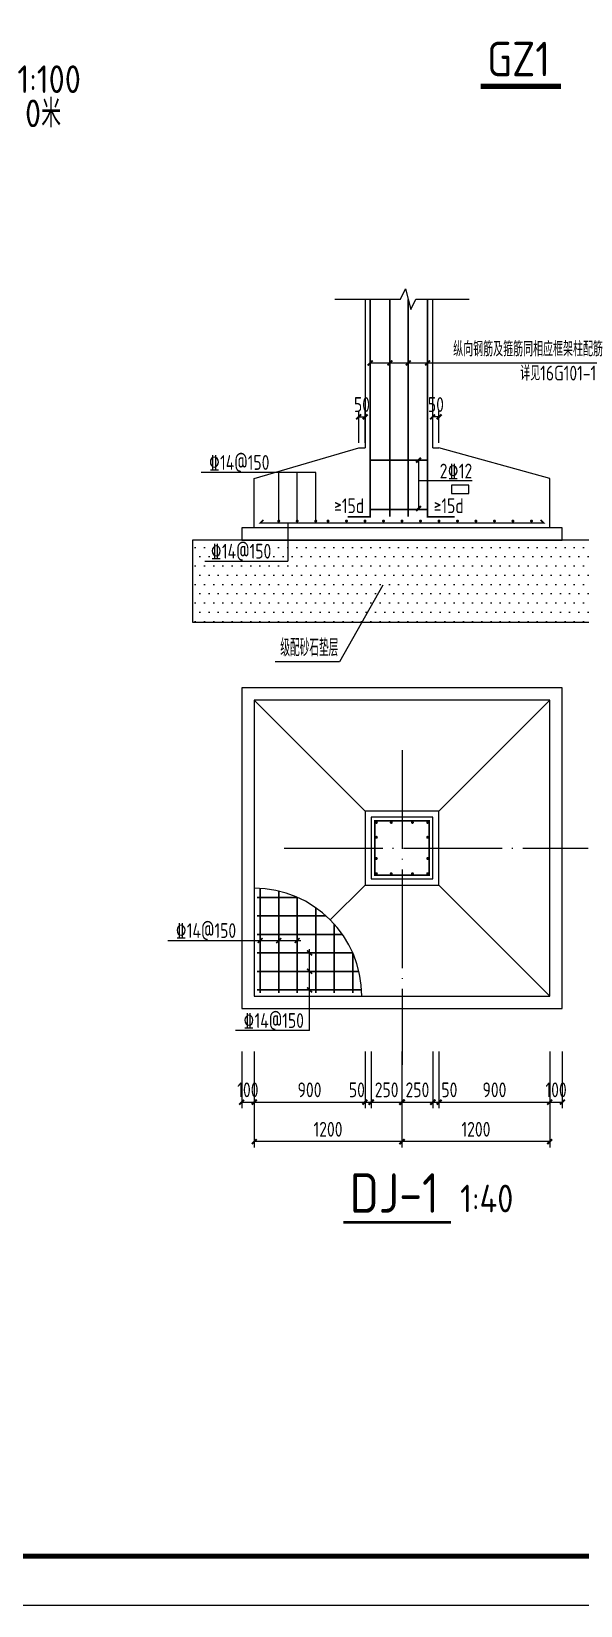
# Model space of a CAD drawing. Header units: millimetres. Extents: x 893615 to 897539, y 39650 to 40458.
# Drawn here: x 895267.7 to 895379, y 39650.1 to 39969.3 of the extents above; entities that cross this region are included whole.
import ezdxf

# ---------------------------------------------------------------- set-up
doc = ezdxf.new("R2010")
doc.units = ezdxf.units.MM
doc.header["$LTSCALE"] = 1000
doc.header["$MEASUREMENT"] = 0
doc.linetypes.add('DOTE', pattern=[2.42, 2, -0.2, 0.02, -0.2])
for name, color, linetype in [('1505', 2, 'Continuous'), ('1525', 1, 'Continuous'), ('1526', 7, 'Continuous'), ('1527', 7, 'Continuous'), ('1541', 2, 'Continuous'), ('708', 2, 'Continuous'), ('DIM', 7, 'Continuous'), ('DOTE', 1, 'Continuous'), ('PUB_DIM', 3, 'Continuous'), ('Thin', 7, 'Continuous'), ('文字', 7, 'Continuous'), ('柱__钢筋标注', 7, 'Continuous'), ('标注尺寸', 252, 'Continuous'), ('标注钢筋', 253, 'Continuous'), ('独立基础', 2, 'Continuous')]:
    doc.layers.add(name, color=color, linetype=linetype)
doc.styles.add('GBHZ', font='gbenor.shx', dxfattribs={"width": 0.9, "bigfont": 'gbcbig.shx'})
doc.styles.get("Standard").update_dxf_attribs({"font": 'gbenor.shx', "bigfont": 'gbcbig.shx'})
doc.dimstyles.new('Y40', dxfattribs={"dimscale": 0, "dimtxt": 3, "dimasz": 0.01, "dimexe": 1.2, "dimexo": 1, "dimgap": 1, "dimtad": 1, "dimdec": 0, "dimlfac": 40, "dimzin": 0, "dimdsep": 46, "dimtxsty": 'GBHZ', "dimblk1": 'DX', "dimblk2": 'DX', "dimsah": 1, "dimcen": 0.09, "dimdle": 1, "dimadec": 0, "dimazin": 0, "dimtfac": 1, "dimtdec": 0, "dimtix": 1, "dimtmove": 2, "dimatfit": 3, "dimldrblk": 'DX', "dimfxl": 0, "dimtolj": 1, "dimtzin": 0, "dimarcsym": 0})

# ---------------------------------------------------------------- blocks, each defined once
blk = doc.blocks.new('DX')
at = {"color": 0, "linetype": 'ByBlock', "const_width": 40}
blk.add_lwpolyline([(-54, -51), (46, 49)], dxfattribs=at)
blk = doc.blocks.new('*D427')
at = {"layer": 'Defpoints', "color": 0, "transparency": 16777216}
for p in [(895310.31, 39763.49), (895312.81, 39763.49), (895312.81, 39752.22)]:
    blk.add_point(p, dxfattribs=at)
at = {"layer": 'dim', "color": 0, "lineweight": -2, "transparency": 16777216}
for p, q in [((895310.31, 39762.49), (895310.31, 39751.02)), ((895312.81, 39762.49), (895312.81, 39751.02)), ((895310.3, 39752.22), (895310.29, 39752.22)), ((895310.31, 39752.22), (895312.81, 39752.22)), ((895312.82, 39752.22), (895312.83, 39752.22))]:
    blk.add_line(p, q, dxfattribs=at)
at = {"layer": 'dim', "color": 0, "lineweight": -2, "transparency": 16777216, "xscale": 0.01, "yscale": 0.01, "zscale": 0.01}
blk.add_blockref('DX', (895310.31, 39752.22), dxfattribs=at)
at = {"layer": 'dim', "color": 0, "lineweight": -2, "transparency": 16777216, "xscale": 0.01, "yscale": 0.01, "zscale": 0.01, "rotation": 180}
blk.add_blockref('DX', (895312.81, 39752.22), dxfattribs=at)
at = {"layer": 'dim', "color": 0, "transparency": 16777216, "insert": (895311.56, 39754.72), "char_height": 3, "attachment_point": 5, "style": 'GBHZ'}
blk.add_mtext('\\A1;100', dxfattribs=at)
blk = doc.blocks.new('*D428')
at = {"layer": 'Defpoints', "color": 0, "transparency": 16777216}
for p in [(895312.81, 39763.49), (895335.31, 39763.49), (895335.31, 39752.22)]:
    blk.add_point(p, dxfattribs=at)
at = {"layer": 'dim', "color": 0, "lineweight": -2, "transparency": 16777216}
for p, q in [((895312.81, 39762.49), (895312.81, 39751.02)), ((895335.31, 39762.49), (895335.31, 39751.02)), ((895312.82, 39752.22), (895335.3, 39752.22))]:
    blk.add_line(p, q, dxfattribs=at)
at = {"layer": 'dim', "color": 0, "lineweight": -2, "transparency": 16777216, "xscale": 0.01, "yscale": 0.01, "zscale": 0.01, "rotation": 180}
blk.add_blockref('DX', (895312.81, 39752.22), dxfattribs=at)
at = {"layer": 'dim', "color": 0, "lineweight": -2, "transparency": 16777216, "xscale": 0.01, "yscale": 0.01, "zscale": 0.01}
blk.add_blockref('DX', (895335.31, 39752.22), dxfattribs=at)
at = {"layer": 'dim', "color": 0, "transparency": 16777216, "insert": (895324.06, 39754.72), "char_height": 3, "attachment_point": 5, "style": 'GBHZ'}
blk.add_mtext('\\A1;900', dxfattribs=at)
blk = doc.blocks.new('*D429')
at = {"layer": 'Defpoints', "color": 0, "transparency": 16777216}
for p in [(895335.31, 39763.49), (895336.56, 39763.49), (895336.56, 39752.22)]:
    blk.add_point(p, dxfattribs=at)
at = {"layer": 'dim', "color": 0, "lineweight": -2, "transparency": 16777216}
for p, q in [((895335.31, 39762.49), (895335.31, 39751.02)), ((895336.56, 39762.49), (895336.56, 39751.02)), ((895335.3, 39752.22), (895335.29, 39752.22)), ((895335.31, 39752.22), (895336.56, 39752.22)), ((895336.57, 39752.22), (895336.58, 39752.22))]:
    blk.add_line(p, q, dxfattribs=at)
at = {"layer": 'dim', "color": 0, "lineweight": -2, "transparency": 16777216, "xscale": 0.01, "yscale": 0.01, "zscale": 0.01}
blk.add_blockref('DX', (895335.31, 39752.22), dxfattribs=at)
at = {"layer": 'dim', "color": 0, "lineweight": -2, "transparency": 16777216, "xscale": 0.01, "yscale": 0.01, "zscale": 0.01, "rotation": 180}
blk.add_blockref('DX', (895336.56, 39752.22), dxfattribs=at)
at = {"layer": 'dim', "color": 0, "transparency": 16777216, "insert": (895333.66, 39754.72), "char_height": 3, "attachment_point": 5, "style": 'GBHZ'}
blk.add_mtext('\\A1;50', dxfattribs=at)
blk = doc.blocks.new('*D430')
at = {"layer": 'Defpoints', "color": 0, "transparency": 16777216}
for p in [(895336.56, 39763.49), (895342.81, 39763.49), (895342.81, 39752.22)]:
    blk.add_point(p, dxfattribs=at)
at = {"layer": 'dim', "color": 0, "lineweight": -2, "transparency": 16777216}
for p, q in [((895336.56, 39762.49), (895336.56, 39751.02)), ((895342.81, 39762.49), (895342.81, 39751.02)), ((895336.55, 39752.22), (895336.54, 39752.22)), ((895336.56, 39752.22), (895342.81, 39752.22)), ((895342.82, 39752.22), (895342.83, 39752.22))]:
    blk.add_line(p, q, dxfattribs=at)
at = {"layer": 'dim', "color": 0, "lineweight": -2, "transparency": 16777216, "xscale": 0.01, "yscale": 0.01, "zscale": 0.01}
blk.add_blockref('DX', (895336.56, 39752.22), dxfattribs=at)
at = {"layer": 'dim', "color": 0, "lineweight": -2, "transparency": 16777216, "xscale": 0.01, "yscale": 0.01, "zscale": 0.01, "rotation": 180}
blk.add_blockref('DX', (895342.81, 39752.22), dxfattribs=at)
at = {"layer": 'dim', "color": 0, "transparency": 16777216, "insert": (895339.69, 39754.72), "char_height": 3, "attachment_point": 5, "style": 'GBHZ'}
blk.add_mtext('\\A1;250', dxfattribs=at)
blk = doc.blocks.new('*D431')
at = {"layer": 'Defpoints', "color": 0, "transparency": 16777216}
for p in [(895342.81, 39763.49), (895349.06, 39763.49), (895349.06, 39752.22)]:
    blk.add_point(p, dxfattribs=at)
at = {"layer": 'dim', "color": 0, "lineweight": -2, "transparency": 16777216}
for p, q in [((895342.81, 39762.49), (895342.81, 39751.02)), ((895349.06, 39762.49), (895349.06, 39751.02)), ((895342.8, 39752.22), (895342.79, 39752.22)), ((895342.81, 39752.22), (895349.06, 39752.22)), ((895349.07, 39752.22), (895349.08, 39752.22))]:
    blk.add_line(p, q, dxfattribs=at)
at = {"layer": 'dim', "color": 0, "lineweight": -2, "transparency": 16777216, "xscale": 0.01, "yscale": 0.01, "zscale": 0.01}
blk.add_blockref('DX', (895342.81, 39752.22), dxfattribs=at)
at = {"layer": 'dim', "color": 0, "lineweight": -2, "transparency": 16777216, "xscale": 0.01, "yscale": 0.01, "zscale": 0.01, "rotation": 180}
blk.add_blockref('DX', (895349.06, 39752.22), dxfattribs=at)
at = {"layer": 'dim', "color": 0, "transparency": 16777216, "insert": (895345.94, 39754.72), "char_height": 3, "attachment_point": 5, "style": 'GBHZ'}
blk.add_mtext('\\A1;250', dxfattribs=at)
blk = doc.blocks.new('*D432')
at = {"layer": 'Defpoints', "color": 0, "transparency": 16777216}
for p in [(895349.06, 39763.49), (895350.31, 39763.49), (895350.31, 39752.22)]:
    blk.add_point(p, dxfattribs=at)
at = {"layer": 'dim', "color": 0, "lineweight": -2, "transparency": 16777216}
for p, q in [((895349.06, 39762.49), (895349.06, 39751.02)), ((895350.31, 39762.49), (895350.31, 39751.02)), ((895349.05, 39752.22), (895349.04, 39752.22)), ((895349.06, 39752.22), (895350.31, 39752.22)), ((895350.32, 39752.22), (895350.33, 39752.22))]:
    blk.add_line(p, q, dxfattribs=at)
at = {"layer": 'dim', "color": 0, "lineweight": -2, "transparency": 16777216, "xscale": 0.01, "yscale": 0.01, "zscale": 0.01}
blk.add_blockref('DX', (895349.06, 39752.22), dxfattribs=at)
at = {"layer": 'dim', "color": 0, "lineweight": -2, "transparency": 16777216, "xscale": 0.01, "yscale": 0.01, "zscale": 0.01, "rotation": 180}
blk.add_blockref('DX', (895350.31, 39752.22), dxfattribs=at)
at = {"layer": 'dim', "color": 0, "transparency": 16777216, "insert": (895352.42, 39754.72), "char_height": 3, "attachment_point": 5, "style": 'GBHZ'}
blk.add_mtext('\\A1;50', dxfattribs=at)
blk = doc.blocks.new('*D433')
at = {"layer": 'Defpoints', "color": 0, "transparency": 16777216}
for p in [(895350.31, 39763.49), (895372.81, 39763.49), (895372.81, 39752.22)]:
    blk.add_point(p, dxfattribs=at)
at = {"layer": 'dim', "color": 0, "lineweight": -2, "transparency": 16777216}
for p, q in [((895350.31, 39762.49), (895350.31, 39751.02)), ((895372.81, 39762.49), (895372.81, 39751.02)), ((895350.32, 39752.22), (895372.8, 39752.22))]:
    blk.add_line(p, q, dxfattribs=at)
at = {"layer": 'dim', "color": 0, "lineweight": -2, "transparency": 16777216, "xscale": 0.01, "yscale": 0.01, "zscale": 0.01, "rotation": 180}
blk.add_blockref('DX', (895350.31, 39752.22), dxfattribs=at)
at = {"layer": 'dim', "color": 0, "lineweight": -2, "transparency": 16777216, "xscale": 0.01, "yscale": 0.01, "zscale": 0.01}
blk.add_blockref('DX', (895372.81, 39752.22), dxfattribs=at)
at = {"layer": 'dim', "color": 0, "transparency": 16777216, "insert": (895361.56, 39754.72), "char_height": 3, "attachment_point": 5, "style": 'GBHZ'}
blk.add_mtext('\\A1;900', dxfattribs=at)
blk = doc.blocks.new('*D434')
at = {"layer": 'Defpoints', "color": 0, "transparency": 16777216}
for p in [(895372.81, 39763.49), (895375.31, 39763.49), (895375.31, 39752.22)]:
    blk.add_point(p, dxfattribs=at)
at = {"layer": 'dim', "color": 0, "lineweight": -2, "transparency": 16777216}
for p, q in [((895372.81, 39762.49), (895372.81, 39751.02)), ((895375.31, 39762.49), (895375.31, 39751.02)), ((895372.8, 39752.22), (895372.79, 39752.22)), ((895372.81, 39752.22), (895375.31, 39752.22)), ((895375.32, 39752.22), (895375.33, 39752.22))]:
    blk.add_line(p, q, dxfattribs=at)
at = {"layer": 'dim', "color": 0, "lineweight": -2, "transparency": 16777216, "xscale": 0.01, "yscale": 0.01, "zscale": 0.01}
blk.add_blockref('DX', (895372.81, 39752.22), dxfattribs=at)
at = {"layer": 'dim', "color": 0, "lineweight": -2, "transparency": 16777216, "xscale": 0.01, "yscale": 0.01, "zscale": 0.01, "rotation": 180}
blk.add_blockref('DX', (895375.31, 39752.22), dxfattribs=at)
at = {"layer": 'dim', "color": 0, "transparency": 16777216, "insert": (895374.06, 39754.72), "char_height": 3, "attachment_point": 5, "style": 'GBHZ'}
blk.add_mtext('\\A1;100', dxfattribs=at)
blk = doc.blocks.new('*D435')
at = {"layer": 'Defpoints', "color": 0, "transparency": 16777216}
for p in [(895342.81, 39763.49), (895372.81, 39763.49), (895342.81, 39744.22)]:
    blk.add_point(p, dxfattribs=at)
at = {"layer": 'dim', "color": 0, "lineweight": -2, "transparency": 16777216}
for p, q in [((895342.81, 39762.49), (895342.81, 39743.02)), ((895372.81, 39762.49), (895372.81, 39743.02)), ((895372.8, 39744.22), (895342.82, 39744.22))]:
    blk.add_line(p, q, dxfattribs=at)
at = {"layer": 'dim', "color": 0, "lineweight": -2, "transparency": 16777216, "xscale": 0.01, "yscale": 0.01, "zscale": 0.01, "rotation": 180}
blk.add_blockref('DX', (895342.81, 39744.22), dxfattribs=at)
at = {"layer": 'dim', "color": 0, "lineweight": -2, "transparency": 16777216, "xscale": 0.01, "yscale": 0.01, "zscale": 0.01}
blk.add_blockref('DX', (895372.81, 39744.22), dxfattribs=at)
at = {"layer": 'dim', "color": 0, "transparency": 16777216, "insert": (895357.81, 39746.72), "char_height": 3, "attachment_point": 5, "style": 'GBHZ'}
blk.add_mtext('\\A1;1200', dxfattribs=at)
blk = doc.blocks.new('*D436')
at = {"layer": 'Defpoints', "color": 0, "transparency": 16777216}
for p in [(895312.81, 39763.49), (895342.81, 39763.49), (895312.81, 39744.22)]:
    blk.add_point(p, dxfattribs=at)
at = {"layer": 'dim', "color": 0, "lineweight": -2, "transparency": 16777216}
for p, q in [((895312.81, 39762.49), (895312.81, 39743.02)), ((895342.81, 39762.49), (895342.81, 39743.02)), ((895342.8, 39744.22), (895312.82, 39744.22))]:
    blk.add_line(p, q, dxfattribs=at)
at = {"layer": 'dim', "color": 0, "lineweight": -2, "transparency": 16777216, "xscale": 0.01, "yscale": 0.01, "zscale": 0.01, "rotation": 180}
blk.add_blockref('DX', (895312.81, 39744.22), dxfattribs=at)
at = {"layer": 'dim', "color": 0, "lineweight": -2, "transparency": 16777216, "xscale": 0.01, "yscale": 0.01, "zscale": 0.01}
blk.add_blockref('DX', (895342.81, 39744.22), dxfattribs=at)
at = {"layer": 'dim', "color": 0, "transparency": 16777216, "insert": (895327.81, 39746.72), "char_height": 3, "attachment_point": 5, "style": 'GBHZ'}
blk.add_mtext('\\A1;1200', dxfattribs=at)
blk = doc.blocks.new('_ArchTick')
at = {"color": 0, "linetype": 'ByBlock', "const_width": 0.4}
blk.add_lwpolyline([(-0.5, -0.5), (0.5, 0.5)], dxfattribs=at)
blk = doc.blocks.new('*D450')
at = {"layer": 'Defpoints', "color": 0, "transparency": 16777216}
for p in [(895349.06, 39891.19), (895349.06, 39884.92), (895350.31, 39884.92)]:
    blk.add_point(p, dxfattribs=at)
at = {"layer": 'dim', "color": 0, "lineweight": -2, "transparency": 16777216}
for p, q in [((895349.05, 39891.19), (895349.04, 39891.19)), ((895349.06, 39885.92), (895349.06, 39892.39)), ((895350.31, 39891.19), (895349.06, 39891.19)), ((895350.31, 39885.92), (895350.31, 39892.39)), ((895350.32, 39891.19), (895350.33, 39891.19))]:
    blk.add_line(p, q, dxfattribs=at)
at = {"layer": 'dim', "color": 0, "lineweight": -2, "transparency": 16777216, "xscale": 0.01, "yscale": 0.01, "zscale": 0.01}
blk.add_blockref('DX', (895349.06, 39891.19), dxfattribs=at)
at = {"layer": 'dim', "color": 0, "lineweight": -2, "transparency": 16777216, "xscale": 0.01, "yscale": 0.01, "zscale": 0.01, "rotation": 180}
blk.add_blockref('DX', (895350.31, 39891.19), dxfattribs=at)
at = {"layer": 'dim', "color": 0, "transparency": 16777216, "insert": (895349.69, 39893.69), "char_height": 3, "attachment_point": 5, "style": 'GBHZ'}
blk.add_mtext('\\A1;50', dxfattribs=at)
blk = doc.blocks.new('*D451')
at = {"layer": 'Defpoints', "color": 0, "transparency": 16777216}
for p in [(895335.31, 39891.19), (895334.06, 39884.92), (895335.31, 39884.92)]:
    blk.add_point(p, dxfattribs=at)
at = {"layer": 'dim', "color": 0, "lineweight": -2, "transparency": 16777216}
for p, q in [((895334.05, 39891.19), (895334.04, 39891.19)), ((895334.06, 39885.92), (895334.06, 39892.39)), ((895334.06, 39891.19), (895335.31, 39891.19)), ((895335.31, 39885.92), (895335.31, 39892.39)), ((895335.32, 39891.19), (895335.33, 39891.19))]:
    blk.add_line(p, q, dxfattribs=at)
at = {"layer": 'dim', "color": 0, "lineweight": -2, "transparency": 16777216, "xscale": 0.01, "yscale": 0.01, "zscale": 0.01}
blk.add_blockref('DX', (895334.06, 39891.19), dxfattribs=at)
at = {"layer": 'dim', "color": 0, "lineweight": -2, "transparency": 16777216, "xscale": 0.01, "yscale": 0.01, "zscale": 0.01, "rotation": 180}
blk.add_blockref('DX', (895335.31, 39891.19), dxfattribs=at)
at = {"layer": 'dim', "color": 0, "transparency": 16777216, "insert": (895334.69, 39893.69), "char_height": 3, "attachment_point": 5, "style": 'GBHZ'}
blk.add_mtext('\\A1;50', dxfattribs=at)

msp = doc.modelspace()

# ---------------------------------------------------------------- hatches: boundary and pattern name
at = {"layer": '柱__钢筋标注'}
h = msp.add_hatch(dxfattribs=at)
h.set_pattern_fill('DOTS', color=256, scale=30, style=0)
h.set_pattern_definition([(0, (-504.7519, 358.4656), (0.9375, 1.875), [0, -1.875])])
h.paths.add_polyline_path([(895385.311, 39866.168), (895300.312, 39866.168), (895300.312, 39849.563), (895385.311, 39849.563)])
h.paths.add_polyline_path([(895303.125, 39860.734), (895316.944, 39860.734), (895316.944, 39865.825), (895303.125, 39865.825)], flags=24)

# ---------------------------------------------------------------- linework, layer by layer
at = {"linetype": 'Continuous'}
msp.add_line((895336.362, 39902.12), (895385.721, 39902.12), dxfattribs=at)
msp.add_line((895657.565, 39650.145), (894816.565, 39650.145))
at = {"color": 0, "const_width": 1}
msp.add_lwpolyline([(895647.565, 39660.145), (894841.565, 39660.145), (894841.565, 40234.145), (895647.565, 40234.145)], close=True, dxfattribs=at)
at = {"const_width": 1.05}
msp.add_lwpolyline([(895358.736, 39958.233), (895375.028, 39958.233)], dxfattribs=at)
at = {"layer": '1505'}
msp.add_arc((895312.804, 39773.736), 21.858, 0.02097, 89.97907, dxfattribs=at)
at = {"layer": '1525', "const_width": 0.337}
for points in [[(895336.362, 39915.042), (895336.362, 39870.918), (895331.761, 39870.918)], [(895340.358, 39870.918), (895340.358, 39915.042)], [(895344.087, 39870.918), (895344.087, 39915.042)], [(895348.012, 39915.042), (895348.012, 39870.918), (895353.512, 39870.918)], [(895336.362, 39882.417), (895348.012, 39882.417)], [(895336.362, 39872.418), (895348.012, 39872.418)], [(895314.687, 39870.293), (895314.061, 39869.667), (895371.561, 39869.667), (895370.937, 39870.293)], [(895348.312, 39809.244), (895337.312, 39809.244), (895337.312, 39798.244), (895348.312, 39798.244), (895348.312, 39809.244)], [(895314.062, 39774.369), (895314.062, 39795.558)], [(895317.812, 39774.369), (895317.812, 39795.014)], [(895313.437, 39793.744), (895321.61, 39793.744)], [(895321.562, 39774.369), (895321.562, 39793.765)], [(895325.312, 39774.369), (895325.312, 39791.665)], [(895313.437, 39789.994), (895327.418, 39789.994)], [(895329.062, 39774.369), (895329.062, 39788.35)], [(895313.437, 39786.244), (895330.732, 39786.244)], [(895313.437, 39782.494), (895332.833, 39782.494)], [(895332.812, 39774.369), (895332.812, 39782.542)], [(895313.437, 39778.744), (895334.081, 39778.744)], [(895313.437, 39774.994), (895334.581, 39774.994)]]:
    msp.add_lwpolyline(points, dxfattribs=at)
at = {"layer": '1525', "const_width": 0.3}
for points in [[(895317.961, 39870.068, 1), (895317.661, 39870.068, 1), (895317.961, 39870.068, 1)], [(895321.711, 39870.068, 1), (895321.411, 39870.068, 1), (895321.711, 39870.068, 1)], [(895325.461, 39870.068, 1), (895325.161, 39870.068, 1), (895325.461, 39870.068, 1)], [(895327.96, 39870.068, 1), (895327.66, 39870.068, 1), (895327.96, 39870.068, 1)], [(895331.71, 39870.068, 1), (895331.41, 39870.068, 1), (895331.71, 39870.068, 1)], [(895335.459, 39870.068, 1), (895335.159, 39870.068, 1), (895335.459, 39870.068, 1)], [(895339.209, 39870.068, 1), (895338.909, 39870.068, 1), (895339.209, 39870.068, 1)], [(895342.959, 39870.068, 1), (895342.659, 39870.068, 1), (895342.959, 39870.068, 1)], [(895346.709, 39870.068, 1), (895346.409, 39870.068, 1), (895346.709, 39870.068, 1)], [(895350.459, 39870.068, 1), (895350.159, 39870.068, 1), (895350.459, 39870.068, 1)], [(895354.208, 39870.068, 1), (895353.908, 39870.068, 1), (895354.208, 39870.068, 1)], [(895357.958, 39870.068, 1), (895357.658, 39870.068, 1), (895357.958, 39870.068, 1)], [(895361.708, 39870.068, 1), (895361.408, 39870.068, 1), (895361.708, 39870.068, 1)], [(895365.458, 39870.068, 1), (895365.158, 39870.068, 1), (895365.458, 39870.068, 1)], [(895369.231, 39870.068, 1), (895368.931, 39870.068, 1), (895369.231, 39870.068, 1)], [(895337.762, 39808.944, 1), (895337.462, 39808.944, 1), (895337.762, 39808.944, 1)], [(895340.782, 39808.944, 1), (895340.482, 39808.944, 1), (895340.782, 39808.944, 1)], [(895345.082, 39808.944, 1), (895344.782, 39808.944, 1), (895345.082, 39808.944, 1)], [(895348.162, 39808.944, 1), (895347.862, 39808.944, 1), (895348.162, 39808.944, 1)], [(895337.762, 39805.935, 1), (895337.462, 39805.935, 1), (895337.762, 39805.935, 1)], [(895348.162, 39805.935, 1), (895347.862, 39805.935, 1), (895348.162, 39805.935, 1)], [(895337.762, 39801.635, 1), (895337.462, 39801.635, 1), (895337.762, 39801.635, 1)], [(895348.162, 39801.635, 1), (895347.862, 39801.635, 1), (895348.162, 39801.635, 1)], [(895337.762, 39798.544, 1), (895337.462, 39798.544, 1), (895337.762, 39798.544, 1)], [(895340.782, 39798.544, 1), (895340.482, 39798.544, 1), (895340.782, 39798.544, 1)], [(895345.082, 39798.544, 1), (895344.782, 39798.544, 1), (895345.082, 39798.544, 1)], [(895348.162, 39798.544, 1), (895347.862, 39798.544, 1), (895348.162, 39798.544, 1)]]:
    msp.add_lwpolyline(points, format="xyb", dxfattribs=at)
at = {"layer": '1526'}
for p, q in [((895325.311, 39879.918), (895302.061, 39879.918)), ((895317.811, 39870.068), (895317.811, 39879.918)), ((895321.561, 39870.068), (895321.561, 39879.918)), ((895325.311, 39870.068), (895325.311, 39879.918)), ((895319.686, 39869.667), (895319.686, 39861.918)), ((895302.811, 39861.918), (895319.686, 39861.918)), ((895295.312, 39784.994), (895322.312, 39784.994)), ((895324.062, 39766.744), (895324.062, 39783.244)), ((895324.062, 39766.744), (895309.062, 39766.744))]:
    msp.add_line(p, q, dxfattribs=at)
at = {"layer": '1527', "const_width": 0.337}
for points in [[(895313.562, 39784.494), (895314.562, 39785.494)], [(895317.312, 39784.494), (895318.312, 39785.494)], [(895321.062, 39784.494), (895322.062, 39785.494)], [(895323.562, 39782.994), (895324.562, 39781.994)], [(895323.562, 39779.244), (895324.562, 39778.244)], [(895323.562, 39775.494), (895324.562, 39774.494)]]:
    msp.add_lwpolyline(points, dxfattribs=at)
at = {"layer": '1541'}
for p, q in [((895312.812, 39878.668), (895334.061, 39884.918)), ((895334.061, 39884.918), (895335.311, 39884.918)), ((895349.062, 39884.918), (895350.312, 39884.918)), ((895372.812, 39878.668), (895350.312, 39884.918)), ((895312.812, 39868.668), (895312.812, 39878.668)), ((895372.812, 39868.668), (895372.812, 39878.668)), ((895375.311, 39868.668), (895310.311, 39868.668)), ((895310.311, 39868.668), (895310.311, 39866.168)), ((895375.311, 39866.168), (895375.311, 39868.668)), ((895310.311, 39866.168), (895375.311, 39866.168)), ((895375.311, 39836.244), (895310.311, 39836.244)), ((895310.311, 39836.244), (895310.311, 39771.244)), ((895375.311, 39771.244), (895375.311, 39836.244)), ((895372.812, 39833.744), (895312.812, 39833.744)), ((895312.812, 39833.744), (895312.812, 39773.744)), ((895335.311, 39811.244), (895312.812, 39833.744)), ((895350.312, 39811.244), (895372.812, 39833.744)), ((895372.812, 39773.744), (895372.812, 39833.744)), ((895350.312, 39811.244), (895335.311, 39811.244)), ((895335.311, 39811.244), (895335.311, 39796.244)), ((895350.312, 39796.244), (895350.312, 39811.244)), ((895335.311, 39796.244), (895328.259, 39789.192)), ((895335.311, 39796.244), (895350.312, 39796.244)), ((895350.312, 39796.244), (895372.812, 39773.744)), ((895312.812, 39773.744), (895372.812, 39773.744)), ((895310.311, 39771.244), (895375.311, 39771.244))]:
    msp.add_line(p, q, dxfattribs=at)
at = {"layer": '708'}
for p, q in [((895335.311, 39915.042), (895335.311, 39884.918)), ((895349.062, 39884.918), (895349.062, 39915.042)), ((895349.062, 39809.994), (895336.562, 39809.994)), ((895336.562, 39809.994), (895336.562, 39797.494)), ((895349.062, 39797.494), (895349.062, 39809.994)), ((895336.562, 39797.494), (895349.062, 39797.494))]:
    msp.add_line(p, q, dxfattribs=at)
at = {"layer": 'DOTE', "linetype": 'DOTE', "ltscale": 0.01}
for p, q in [((895342.812, 39823.596), (895342.812, 39759.796)), ((895318.891, 39803.744), (895380.568, 39803.744))]:
    msp.add_line(p, q, dxfattribs=at)
at = {"layer": 'PUB_DIM', "color": 7}
for p, q in [((895346.157, 39882.417), (895346.157, 39872.615)), ((895357.007, 39878.191), (895346.157, 39878.191))]:
    msp.add_line(p, q, dxfattribs=at)
msp.add_lwpolyline([(895356.367, 39877.372), (895352.86, 39877.372), (895352.86, 39875.648), (895356.367, 39875.648)], close=True, dxfattribs=at)
at = {"layer": 'Thin'}
for p, q in [((895342.487, 39915.042), (895343.537, 39917.142)), ((895343.537, 39917.142), (895344.587, 39912.942)), ((895329.162, 39915.042), (895342.487, 39915.042)), ((895344.587, 39912.942), (895345.637, 39915.042)), ((895345.637, 39915.042), (895356.462, 39915.042))]:
    msp.add_line(p, q, dxfattribs=at)
at = {"layer": '文字', "color": 0, "const_width": 0.533}
msp.add_lwpolyline([(895330.924, 39727.847), (895352.78, 39727.847)], dxfattribs=at)
at = {"layer": '柱__钢筋标注'}
for p, q in [((895338.955, 39857.038), (895330.147, 39841.487)), ((895330.147, 39841.487), (895317.069, 39841.487))]:
    msp.add_line(p, q, dxfattribs=at)
at = {"layer": '独立基础'}
msp.add_lwpolyline([(895300.312, 39849.563), (895385.311, 39849.563), (895385.311, 39866.168), (895300.312, 39866.168)], close=True, dxfattribs=at)

# ---------------------------------------------------------------- block references
at = {"xscale": 0.01000000000931323, "yscale": 0.01000000000931323, "zscale": 0.01000000000931323}
for p in [(895336.4, 39902.132), (895340.397, 39902.132), (895344.125, 39902.132), (895348.05, 39902.132)]:
    msp.add_blockref('DX', p, dxfattribs=at)
at = {"layer": 'PUB_DIM', "color": 7}
for p in [(895346.157, 39882.417), (895346.157, 39872.615)]:
    msp.add_blockref('_ArchTick', p, dxfattribs=at)

# ---------------------------------------------------------------- texts
at = {"style": 'GBHZ'}
msp.add_text('GZ1', height=7, dxfattribs=at).set_placement((895360.073, 39960.252))
at = {"color": 7, "linetype": 'Continuous', "style": 'GBHZ', "width": 0.9}
for s, p in [('纵向钢筋及箍筋同相应框架柱配筋', (895353.193, 39903.462)), ('详见16G101-1', (895366.782, 39898.559))]:
    msp.add_text(s, height=3, dxfattribs=at).set_placement(p)
at = {"layer": '1526', "style": 'GBHZ', "width": 0.9}
for p in [(895303.599, 39880.443), (895303.974, 39862.443), (895296.849, 39785.519), (895310.599, 39767.269)]:
    msp.add_text('%%13214@150', height=3, dxfattribs=at).set_placement(p)
at = {"layer": 'dim', "linetype": 'ByBlock', "style": 'GBHZ', "width": 0.9}
for p in [(895329.047, 39871.663), (895349.235, 39871.663)]:
    msp.add_text('≥15d', height=3, dxfattribs=at).set_placement(p)
at = {"layer": '文字', "color": 6, "style": 'GBHZ'}
for s, p in [('1:100', (895264.822, 39956.865)), ('未注明梁顶标高均为-0.150米', (895216.284, 39949.937))]:
    msp.add_text(s, height=5.6, dxfattribs=at).set_placement(p)
at = {"layer": '文字', "color": 0, "style": 'GBHZ'}
for s, height, p in [('DJ-1', 8, (895332.233, 39729.798)), ('1:40', 5.6, (895354.603, 39729.882))]:
    msp.add_text(s, height=height, dxfattribs=at).set_placement(p)
at = {"layer": '标注尺寸', "color": 6, "style": 'GBHZ', "width": 0.9}
msp.add_text('2%%13212', height=3, dxfattribs=at).set_placement((895350.452, 39878.698))
at = {"layer": '标注钢筋', "width": 0.7}
msp.add_text('级配砂石垫层', height=3.5, dxfattribs=at).set_placement((895318.139, 39842.638))

# ---------------------------------------------------------------- dimensions: what is measured, and where the dimension line sits
at = {"layer": 'dim'}
for base, p1, p2, picture, middle in [((895335.311, 39891.195), (895334.061, 39884.918), (895335.311, 39884.918), '*D451', (895334.686, 39893.695)), ((895349.062, 39891.195), (895350.312, 39884.918), (895349.062, 39884.918), '*D450', (895349.687, 39893.695)), ((895312.812, 39752.22), (895310.311, 39763.494), (895312.812, 39763.494), '*D427', (895311.562, 39754.72)), ((895335.311, 39752.22), (895312.812, 39763.494), (895335.311, 39763.494), '*D428', (895324.062, 39754.72)), ((895312.812, 39744.22), (895342.812, 39763.494), (895312.812, 39763.494), '*D436', (895327.812, 39746.72)), ((895342.812, 39752.22), (895336.562, 39763.494), (895342.812, 39763.494), '*D430', (895339.687, 39754.72)), ((895349.062, 39752.22), (895342.812, 39763.494), (895349.062, 39763.494), '*D431', (895345.937, 39754.72)), ((895342.812, 39744.22), (895372.812, 39763.494), (895342.812, 39763.494), '*D435', (895357.812, 39746.72)), ((895372.812, 39752.22), (895350.312, 39763.494), (895372.812, 39763.494), '*D433', (895361.562, 39754.72)), ((895375.311, 39752.22), (895372.812, 39763.494), (895375.311, 39763.494), '*D434', (895374.062, 39754.72))]:
    dim = msp.add_linear_dim(base=base, p1=p1, p2=p2, dimstyle='Y40', override={"dimscale": 1}, dxfattribs=at)
    dim.commit()
    dim.dimension.update_dxf_attribs({"geometry": picture, "text_midpoint": middle})
for base, p1, p2, picture, middle in [((895336.562, 39752.22), (895335.311, 39763.494), (895336.562, 39763.494), '*D429', (895333.659, 39754.72)), ((895350.312, 39752.22), (895349.062, 39763.494), (895350.312, 39763.494), '*D432', (895352.418, 39754.72))]:
    dim = msp.add_linear_dim(base=base, p1=p1, p2=p2, dimstyle='Y40', override={"dimscale": 1}, dxfattribs=at)
    dim.commit()
    dim.dimension.update_dxf_attribs({"geometry": picture, "text_midpoint": middle, "dimtype": 160})

doc.saveas('drawing.dxf')
